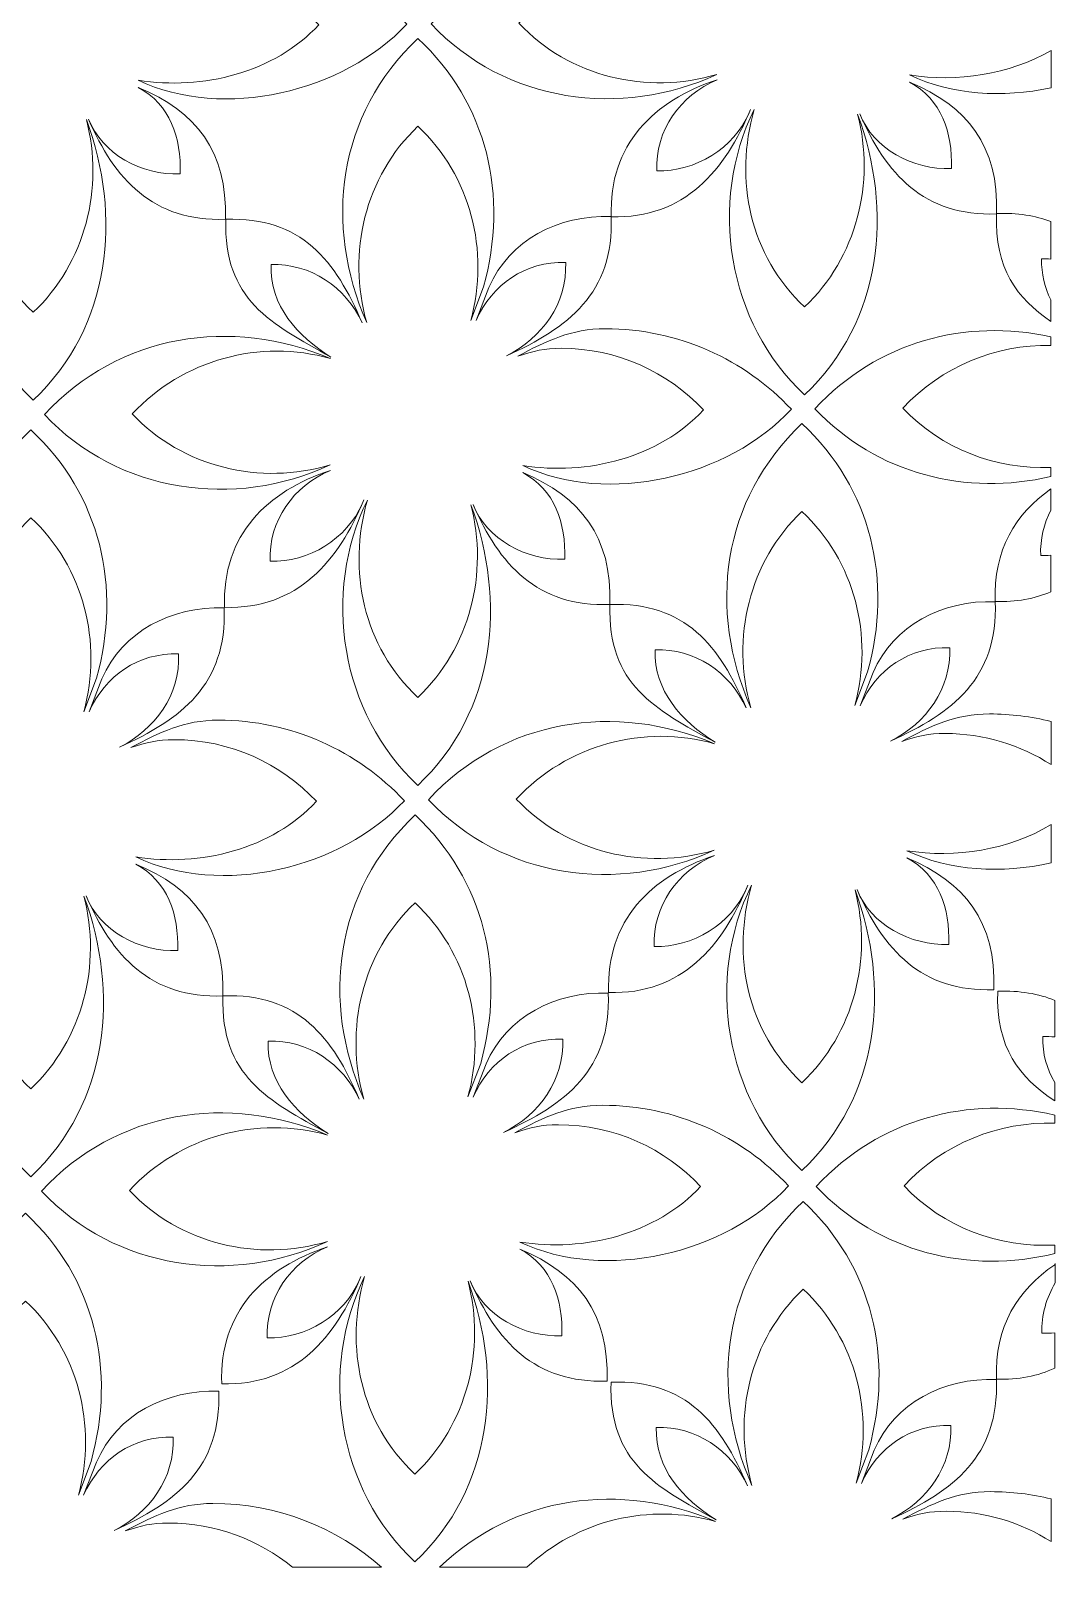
# Model space of a CAD drawing. Header units: centimetres. Extents: x -48 to 48, y -64 to 64.
# Drawn here: x 24.9 to 48.22, y -63.99 to -29.02 of the extents above; entities that cross this region are included whole.
import ezdxf

# ---------------------------------------------------------------- set-up
doc = ezdxf.new("R2010")
doc.units = ezdxf.units.CM
doc.header["$MEASUREMENT"] = 0
doc.layers.add('layer 1', color=7, linetype='Continuous')

msp = doc.modelspace()

# ---------------------------------------------------------------- linework, layer by layer
at = {"layer": 'layer 1', "color": 177, "lineweight": 9}
for points, knots in [([(40.51497, -30.01072), (38.34123, -31.01756), (35.69742, -30.65853), (34.01033, -28.86179), (34.01033, -28.86179), (35.71972, -27.01953), (38.26676, -26.63112), (40.52001, -27.58805), (40.52001, -27.58805), (38.92057, -27.13448), (37.15764, -27.61141), (36.01033, -28.8479), (36.01033, -28.8479), (37.15239, -30.06419), (38.92113, -30.4857), (40.51497, -30.01072)], [0, 0, 0, 0, 0.2, 0.2, 0.2, 0.2, 0.4, 0.4, 0.4, 0.4, 0.6, 0.6, 0.6, 0.6, 1, 1, 1, 1]), ([(27.23094, -27.65633), (27.8895, -27.30619), (28.44897, -27.03054), (29.225, -27.03054), (29.225, -27.03054), (30.89379, -27.03054), (32.39858, -27.73559), (33.45854, -28.86444), (33.45854, -28.86444), (32.02098, -30.41373), (29.28269, -31.06468), (27.34449, -30.14329), (27.34449, -30.14329), (28.80889, -30.37794), (30.44686, -29.96864), (31.45854, -28.87833), (31.45854, -28.87833), (30.64798, -28.01508), (29.49726, -27.47593), (28.22113, -27.47593), (28.22113, -27.47593), (27.82726, -27.47593), (27.59986, -27.53518), (27.23094, -27.65633)], [0, 0, 0, 0, 0.14285714, 0.14285714, 0.14285714, 0.14285714, 0.28571429, 0.28571429, 0.28571429, 0.28571429, 0.42857143, 0.42857143, 0.42857143, 0.42857143, 0.57142857, 0.57142857, 0.57142857, 0.57142857, 0.71428571, 0.71428571, 0.71428571, 0.71428571, 1, 1, 1, 1]), ([(34.9145, -35.60869), (35.34104, -34.02469), (34.91709, -32.32063), (33.71001, -31.19214), (33.71001, -31.19214), (32.50176, -32.33522), (32.09254, -34.07371), (32.54499, -35.65985), (32.54499, -35.65985), (31.56415, -33.43052), (31.87233, -30.93094), (33.71027, -29.19214), (33.71027, -29.19214), (35.29663, -30.67521), (35.77967, -32.7726), (35.20342, -34.84491), (35.20342, -34.84491), (35.20342, -34.84491), (34.9145, -35.60869), (34.9145, -35.60869)], [0, 0, 0, 0, 0.16666667, 0.16666667, 0.16666667, 0.16666667, 0.33333333, 0.33333333, 0.33333333, 0.33333333, 0.5, 0.5, 0.5, 0.5, 0.66666667, 0.66666667, 0.66666667, 0.66666667, 1, 1, 1, 1]), ([(48.11858, -29.46465), (48.11858, -29.46465), (48.11858, -30.31451), (48.11858, -30.31451), (48.11858, -30.31451), (47.01869, -30.54994), (45.85882, -30.48017), (44.89628, -30.0226), (44.89628, -30.0226), (45.98385, -30.19686), (47.16717, -30.01594), (48.11858, -29.46465)], [0, 0, 0, 0, 0.25, 0.25, 0.25, 0.25, 0.5, 0.5, 0.5, 0.5, 1, 1, 1, 1]), ([(27.34578, -30.30554), (28.66449, -30.85213), (29.37736, -31.76322), (29.32898, -33.30677), (29.32898, -33.30677), (27.6749, -33.36953), (26.80593, -32.39015), (26.21379, -31.02968), (26.21379, -31.02968), (26.52326, -31.82254), (27.41966, -32.30884), (28.30065, -32.2754), (28.30065, -32.2754), (28.32647, -31.45155), (28.07277, -30.69451), (27.34578, -30.30554)], [0, 0, 0, 0, 0.2, 0.2, 0.2, 0.2, 0.4, 0.4, 0.4, 0.4, 0.6, 0.6, 0.6, 0.6, 1, 1, 1, 1]), ([(41.28014, -30.8074), (40.70345, -32.18694), (39.78386, -33.30259), (38.11157, -33.24979), (38.11157, -33.24979), (38.04945, -31.60154), (39.08597, -30.60573), (40.52011, -30.13282), (40.52011, -30.13282), (39.67789, -30.48382), (39.1119, -31.28337), (39.14657, -32.20343), (39.14657, -32.20343), (40.02159, -32.23105), (40.90262, -31.69281), (41.24901, -30.88175), (41.24901, -30.88175), (41.26038, -30.85515), (41.26995, -30.83458), (41.28014, -30.8074)], [0, 0, 0, 0, 0.16666667, 0.16666667, 0.16666667, 0.16666667, 0.33333333, 0.33333333, 0.33333333, 0.33333333, 0.5, 0.5, 0.5, 0.5, 0.66666667, 0.66666667, 0.66666667, 0.66666667, 1, 1, 1, 1]), ([(44.89757, -30.18485), (46.21628, -30.73144), (46.92915, -31.64253), (46.88077, -33.18608), (46.88077, -33.18608), (45.22669, -33.24884), (44.35772, -32.26946), (43.76558, -30.90899), (43.76558, -30.90899), (44.07505, -31.70185), (44.97145, -32.18815), (45.85244, -32.15471), (45.85244, -32.15471), (45.87826, -31.33086), (45.62456, -30.57382), (44.89757, -30.18485)], [0, 0, 0, 0, 0.2, 0.2, 0.2, 0.2, 0.4, 0.4, 0.4, 0.4, 0.6, 0.6, 0.6, 0.6, 1, 1, 1, 1]), ([(26.16611, -31.03541), (26.97301, -33.22961), (26.74411, -35.73315), (24.95745, -37.42346), (24.95745, -37.42346), (23.1953, -35.77603), (22.76413, -33.05426), (23.8112, -30.92865), (23.8112, -30.92865), (23.35249, -32.53162), (23.71132, -34.25823), (24.95771, -35.42346), (24.95771, -35.42346), (26.14418, -34.30098), (26.57077, -32.5932), (26.16611, -31.03541)], [0, 0, 0, 0, 0.2, 0.2, 0.2, 0.2, 0.4, 0.4, 0.4, 0.4, 0.6, 0.6, 0.6, 0.6, 1, 1, 1, 1]), ([(43.7179, -30.91472), (44.5248, -33.10892), (44.2959, -35.61246), (42.50924, -37.30277), (42.50924, -37.30277), (40.74709, -35.65534), (40.31592, -32.93357), (41.36299, -30.80796), (41.36299, -30.80796), (40.90428, -32.41093), (41.26311, -34.13754), (42.5095, -35.30277), (42.5095, -35.30277), (43.69597, -34.18029), (44.12256, -32.47251), (43.7179, -30.91472)], [0, 0, 0, 0, 0.2, 0.2, 0.2, 0.2, 0.4, 0.4, 0.4, 0.4, 0.6, 0.6, 0.6, 0.6, 1, 1, 1, 1]), ([(35.03442, -35.61264), (35.03442, -35.61264), (35.32696, -34.85774), (35.32696, -34.85774), (35.32696, -34.85774), (35.79559, -33.77552), (36.90201, -33.20703), (38.10794, -33.24512), (38.10794, -33.24512), (38.17394, -34.99717), (37.12674, -35.78318), (35.72572, -36.41567), (35.72572, -36.41567), (36.53703, -36.01277), (37.10809, -35.22463), (37.07294, -34.29148), (37.07294, -34.29148), (36.15927, -34.26262), (35.39299, -34.78802), (35.03442, -35.61264)], [0, 0, 0, 0, 0.16666667, 0.16666667, 0.16666667, 0.16666667, 0.33333333, 0.33333333, 0.33333333, 0.33333333, 0.5, 0.5, 0.5, 0.5, 0.66666667, 0.66666667, 0.66666667, 0.66666667, 1, 1, 1, 1]), ([(48.11437, -33.36088), (48.11437, -33.36088), (48.11437, -34.21186), (48.11437, -34.21186), (48.11437, -34.21186), (48.04516, -34.20753), (47.97526, -34.20663), (47.90489, -34.20929), (47.90489, -34.20929), (47.89414, -34.55267), (47.97272, -34.86351), (48.11436, -35.14308), (48.11436, -35.14308), (48.11436, -35.14308), (48.11436, -35.63225), (48.11436, -35.63225), (48.11436, -35.63225), (47.34525, -35.09934), (46.83687, -34.44482), (46.87656, -33.17792), (46.87656, -33.17792), (47.35677, -33.15971), (47.76392, -33.2257), (48.11437, -33.36088)], [0, 0, 0, 0, 0.14285714, 0.14285714, 0.14285714, 0.14285714, 0.28571429, 0.28571429, 0.28571429, 0.28571429, 0.42857143, 0.42857143, 0.42857143, 0.42857143, 0.57142857, 0.57142857, 0.57142857, 0.57142857, 0.71428571, 0.71428571, 0.71428571, 0.71428571, 1, 1, 1, 1]), ([(31.73076, -36.44444), (30.9682, -35.96582), (30.33784, -35.27318), (30.36707, -34.3402), (30.36707, -34.3402), (31.26136, -34.30627), (32.07709, -34.85021), (32.43999, -35.66346), (32.43999, -35.66346), (31.84139, -34.25893), (31.05887, -33.24356), (29.33874, -33.30883), (29.33874, -33.30883), (29.2814, -35.13856), (30.3673, -35.69093), (31.73076, -36.44444)], [0, 0, 0, 0, 0.2, 0.2, 0.2, 0.2, 0.4, 0.4, 0.4, 0.4, 0.6, 0.6, 0.6, 0.6, 1, 1, 1, 1]), ([(31.71382, -38.90009), (29.54008, -39.90693), (26.89627, -39.5479), (25.20918, -37.75116), (25.20918, -37.75116), (26.91857, -35.9089), (29.46561, -35.52049), (31.71886, -36.47742), (31.71886, -36.47742), (30.11942, -36.02385), (28.35649, -36.50078), (27.20918, -37.73727), (27.20918, -37.73727), (28.35124, -38.95356), (30.11998, -39.37507), (31.71382, -38.90009)], [0, 0, 0, 0, 0.2, 0.2, 0.2, 0.2, 0.4, 0.4, 0.4, 0.4, 0.6, 0.6, 0.6, 0.6, 1, 1, 1, 1]), ([(48.11115, -36.17866), (48.11115, -36.17866), (48.11438, -35.98143), (48.11438, -35.98143), (48.11438, -35.98143), (46.18016, -35.55879), (44.17236, -36.0841), (42.747, -37.62025), (42.747, -37.62025), (44.14852, -39.11286), (46.21032, -39.61327), (48.11437, -39.16268), (48.11437, -39.16268), (48.11437, -39.16268), (48.11436, -38.95665), (48.11436, -38.95665), (48.11436, -38.95665), (46.86439, -39.00338), (45.62182, -38.53805), (44.747, -37.60636), (44.747, -37.60636), (45.62522, -36.65988), (46.86096, -36.15839), (48.11115, -36.17866)], [0, 0, 0, 0, 0.14285714, 0.14285714, 0.14285714, 0.14285714, 0.28571429, 0.28571429, 0.28571429, 0.28571429, 0.42857143, 0.42857143, 0.42857143, 0.42857143, 0.57142857, 0.57142857, 0.57142857, 0.57142857, 0.71428571, 0.71428571, 0.71428571, 0.71428571, 1, 1, 1, 1]), ([(35.98158, -36.42501), (36.64014, -36.07487), (37.19961, -35.79922), (37.97564, -35.79922), (37.97564, -35.79922), (39.64443, -35.79922), (41.14922, -36.50427), (42.20918, -37.63312), (42.20918, -37.63312), (40.77162, -39.18241), (38.03333, -39.83336), (36.09513, -38.91197), (36.09513, -38.91197), (37.55953, -39.14662), (39.1975, -38.73732), (40.20918, -37.64701), (40.20918, -37.64701), (39.39862, -36.78376), (38.2479, -36.24461), (36.97177, -36.24461), (36.97177, -36.24461), (36.5779, -36.24461), (36.3505, -36.30386), (35.98158, -36.42501)], [0, 0, 0, 0, 0.14285714, 0.14285714, 0.14285714, 0.14285714, 0.28571429, 0.28571429, 0.28571429, 0.28571429, 0.42857143, 0.42857143, 0.42857143, 0.42857143, 0.57142857, 0.57142857, 0.57142857, 0.57142857, 0.71428571, 0.71428571, 0.71428571, 0.71428571, 1, 1, 1, 1]), ([(26.107, -44.5167), (26.53354, -42.9327), (26.10959, -41.22864), (24.90251, -40.10015), (24.90251, -40.10015), (23.69426, -41.24323), (23.28504, -42.98172), (23.73749, -44.56786), (23.73749, -44.56786), (22.75665, -42.33853), (23.06483, -39.83895), (24.90277, -38.10015), (24.90277, -38.10015), (26.48913, -39.58322), (26.97217, -41.68061), (26.39592, -43.75292), (26.39592, -43.75292), (26.39592, -43.75292), (26.107, -44.5167), (26.107, -44.5167)], [0, 0, 0, 0, 0.16666667, 0.16666667, 0.16666667, 0.16666667, 0.33333333, 0.33333333, 0.33333333, 0.33333333, 0.5, 0.5, 0.5, 0.5, 0.66666667, 0.66666667, 0.66666667, 0.66666667, 1, 1, 1, 1]), ([(43.65538, -44.37531), (44.08192, -42.79131), (43.65797, -41.08725), (42.45089, -39.95876), (42.45089, -39.95876), (41.24264, -41.10184), (40.83342, -42.84033), (41.28587, -44.42647), (41.28587, -44.42647), (40.30503, -42.19714), (40.61321, -39.69756), (42.45115, -37.95876), (42.45115, -37.95876), (44.03751, -39.44183), (44.52055, -41.53922), (43.9443, -43.61153), (43.9443, -43.61153), (43.9443, -43.61153), (43.65538, -44.37531), (43.65538, -44.37531)], [0, 0, 0, 0, 0.16666667, 0.16666667, 0.16666667, 0.16666667, 0.33333333, 0.33333333, 0.33333333, 0.33333333, 0.5, 0.5, 0.5, 0.5, 0.66666667, 0.66666667, 0.66666667, 0.66666667, 1, 1, 1, 1]), ([(32.47899, -39.69677), (31.9023, -41.07631), (30.98271, -42.19196), (29.31042, -42.13916), (29.31042, -42.13916), (29.2483, -40.49091), (30.28482, -39.4951), (31.71896, -39.02219), (31.71896, -39.02219), (30.87674, -39.37319), (30.31075, -40.17274), (30.34542, -41.0928), (30.34542, -41.0928), (31.22044, -41.12042), (32.10147, -40.58218), (32.44786, -39.77112), (32.44786, -39.77112), (32.45923, -39.74452), (32.4688, -39.72395), (32.47899, -39.69677)], [0, 0, 0, 0, 0.16666667, 0.16666667, 0.16666667, 0.16666667, 0.33333333, 0.33333333, 0.33333333, 0.33333333, 0.5, 0.5, 0.5, 0.5, 0.66666667, 0.66666667, 0.66666667, 0.66666667, 1, 1, 1, 1]), ([(36.09642, -39.07422), (37.41513, -39.62081), (38.128, -40.5319), (38.07962, -42.07545), (38.07962, -42.07545), (36.42554, -42.13821), (35.55657, -41.15883), (34.96443, -39.79836), (34.96443, -39.79836), (35.2739, -40.59122), (36.1703, -41.07752), (37.05129, -41.04408), (37.05129, -41.04408), (37.07711, -40.22023), (36.82341, -39.46319), (36.09642, -39.07422)], [0, 0, 0, 0, 0.2, 0.2, 0.2, 0.2, 0.4, 0.4, 0.4, 0.4, 0.6, 0.6, 0.6, 0.6, 1, 1, 1, 1]), ([(48.11436, -39.44617), (48.11436, -39.44617), (48.11436, -39.92658), (48.11436, -39.92658), (48.11436, -39.92658), (47.95341, -40.23752), (47.86923, -40.58986), (47.88324, -40.96189), (47.88324, -40.96189), (47.96035, -40.96432), (48.03752, -40.96235), (48.11437, -40.9562), (48.11437, -40.9562), (48.11437, -40.9562), (48.11437, -41.78524), (48.11437, -41.78524), (48.11437, -41.78524), (47.74812, -41.94192), (47.32932, -42.02343), (46.84824, -42.00825), (46.84824, -42.00825), (46.80437, -40.84383), (47.30879, -40.00502), (48.11436, -39.44617)], [0, 0, 0, 0, 0.14285714, 0.14285714, 0.14285714, 0.14285714, 0.28571429, 0.28571429, 0.28571429, 0.28571429, 0.42857143, 0.42857143, 0.42857143, 0.42857143, 0.57142857, 0.57142857, 0.57142857, 0.57142857, 0.71428571, 0.71428571, 0.71428571, 0.71428571, 1, 1, 1, 1]), ([(34.91675, -39.80409), (35.72365, -41.99829), (35.49475, -44.50183), (33.70809, -46.19214), (33.70809, -46.19214), (31.94594, -44.54471), (31.51477, -41.82294), (32.56184, -39.69733), (32.56184, -39.69733), (32.10313, -41.3003), (32.46196, -43.02691), (33.70835, -44.19214), (33.70835, -44.19214), (34.89482, -43.06966), (35.32141, -41.36188), (34.91675, -39.80409)], [0, 0, 0, 0, 0.2, 0.2, 0.2, 0.2, 0.4, 0.4, 0.4, 0.4, 0.6, 0.6, 0.6, 0.6, 1, 1, 1, 1]), ([(26.22692, -44.52065), (26.22692, -44.52065), (26.51946, -43.76575), (26.51946, -43.76575), (26.51946, -43.76575), (26.98809, -42.68353), (28.09451, -42.11504), (29.30044, -42.15313), (29.30044, -42.15313), (29.36644, -43.90518), (28.31924, -44.69119), (26.91822, -45.32368), (26.91822, -45.32368), (27.72953, -44.92078), (28.30059, -44.13264), (28.26544, -43.19949), (28.26544, -43.19949), (27.35177, -43.17063), (26.58549, -43.69603), (26.22692, -44.52065)], [0, 0, 0, 0, 0.16666667, 0.16666667, 0.16666667, 0.16666667, 0.33333333, 0.33333333, 0.33333333, 0.33333333, 0.5, 0.5, 0.5, 0.5, 0.66666667, 0.66666667, 0.66666667, 0.66666667, 1, 1, 1, 1]), ([(40.47164, -45.21106), (39.70908, -44.73244), (39.07872, -44.0398), (39.10795, -43.10682), (39.10795, -43.10682), (40.00224, -43.07289), (40.81797, -43.61683), (41.18087, -44.43008), (41.18087, -44.43008), (40.58227, -43.02555), (39.79975, -42.01018), (38.07962, -42.07545), (38.07962, -42.07545), (38.02228, -43.90518), (39.10818, -44.45755), (40.47164, -45.21106), (40.47164, -45.21106), (40.47169, -45.21108), (40.47174, -45.21112), (40.47179, -45.21114)], [0, 0, 0, 0, 0.16666667, 0.16666667, 0.16666667, 0.16666667, 0.33333333, 0.33333333, 0.33333333, 0.33333333, 0.5, 0.5, 0.5, 0.5, 0.66666667, 0.66666667, 0.66666667, 0.66666667, 1, 1, 1, 1]), ([(43.7753, -44.37926), (43.7753, -44.37926), (44.06784, -43.62436), (44.06784, -43.62436), (44.06784, -43.62436), (44.53647, -42.54214), (45.64289, -41.97365), (46.84882, -42.01174), (46.84882, -42.01174), (46.91482, -43.76379), (45.86762, -44.5498), (44.4666, -45.18229), (44.4666, -45.18229), (45.27791, -44.77939), (45.84897, -43.99125), (45.81382, -43.0581), (45.81382, -43.0581), (44.90015, -43.02924), (44.13387, -43.55464), (43.7753, -44.37926)], [0, 0, 0, 0, 0.16666667, 0.16666667, 0.16666667, 0.16666667, 0.33333333, 0.33333333, 0.33333333, 0.33333333, 0.5, 0.5, 0.5, 0.5, 0.66666667, 0.66666667, 0.66666667, 0.66666667, 1, 1, 1, 1]), ([(40.4547, -47.66671), (38.28096, -48.67355), (35.63715, -48.31452), (33.95006, -46.51778), (33.95006, -46.51778), (35.65945, -44.67552), (38.20649, -44.28711), (40.45974, -45.24404), (40.45974, -45.24404), (38.8603, -44.79047), (37.09737, -45.2674), (35.95006, -46.50389), (35.95006, -46.50389), (37.09212, -47.72018), (38.86086, -48.14169), (40.4547, -47.66671)], [0, 0, 0, 0, 0.2, 0.2, 0.2, 0.2, 0.4, 0.4, 0.4, 0.4, 0.6, 0.6, 0.6, 0.6, 1, 1, 1, 1]), ([(27.17408, -45.33302), (27.83264, -44.98288), (28.39211, -44.70723), (29.16814, -44.70723), (29.16814, -44.70723), (30.83693, -44.70723), (32.34172, -45.41228), (33.40168, -46.54113), (33.40168, -46.54113), (31.96412, -48.09042), (29.22583, -48.74137), (27.28763, -47.81998), (27.28763, -47.81998), (28.75203, -48.05463), (30.39, -47.64533), (31.40168, -46.55502), (31.40168, -46.55502), (30.59112, -45.69177), (29.4404, -45.15262), (28.16427, -45.15262), (28.16427, -45.15262), (27.7704, -45.15262), (27.543, -45.21187), (27.17408, -45.33302)], [0, 0, 0, 0, 0.14285714, 0.14285714, 0.14285714, 0.14285714, 0.28571429, 0.28571429, 0.28571429, 0.28571429, 0.42857143, 0.42857143, 0.42857143, 0.42857143, 0.57142857, 0.57142857, 0.57142857, 0.57142857, 0.71428571, 0.71428571, 0.71428571, 0.71428571, 1, 1, 1, 1]), ([(48.11858, -45.71968), (47.42511, -45.27142), (46.59914, -45.01123), (45.71265, -45.01123), (45.71265, -45.01123), (45.31878, -45.01123), (45.09138, -45.07048), (44.72246, -45.19163), (44.72246, -45.19163), (45.38102, -44.84149), (45.94049, -44.56584), (46.71652, -44.56584), (46.71652, -44.56584), (47.1999, -44.56584), (47.66954, -44.62499), (48.11858, -44.73647), (48.11858, -44.73647), (48.11858, -44.73647), (48.11858, -45.71968), (48.11858, -45.71968)], [0, 0, 0, 0, 0.16666667, 0.16666667, 0.16666667, 0.16666667, 0.33333333, 0.33333333, 0.33333333, 0.33333333, 0.5, 0.5, 0.5, 0.5, 0.66666667, 0.66666667, 0.66666667, 0.66666667, 1, 1, 1, 1]), ([(34.84984, -53.28242), (35.27638, -51.69842), (34.85243, -49.99436), (33.64535, -48.86587), (33.64535, -48.86587), (32.4371, -50.00895), (32.02788, -51.74744), (32.48033, -53.33358), (32.48033, -53.33358), (31.49949, -51.10425), (31.80767, -48.60467), (33.64561, -46.86587), (33.64561, -46.86587), (35.23197, -48.34894), (35.71501, -50.44633), (35.13876, -52.51864), (35.13876, -52.51864), (35.13876, -52.51864), (34.84984, -53.28242), (34.84984, -53.28242)], [0, 0, 0, 0, 0.16666667, 0.16666667, 0.16666667, 0.16666667, 0.33333333, 0.33333333, 0.33333333, 0.33333333, 0.5, 0.5, 0.5, 0.5, 0.66666667, 0.66666667, 0.66666667, 0.66666667, 1, 1, 1, 1]), ([(48.11858, -47.95729), (47.00091, -48.20836), (45.81615, -48.14453), (44.83601, -47.67859), (44.83601, -47.67859), (45.94667, -47.85655), (47.15719, -47.66409), (48.11858, -47.08504), (48.11858, -47.08504), (48.11858, -47.08504), (48.11858, -47.95729), (48.11858, -47.95729)], [0, 0, 0, 0, 0.25, 0.25, 0.25, 0.25, 0.5, 0.5, 0.5, 0.5, 1, 1, 1, 1]), ([(41.21987, -48.46339), (40.64318, -49.84293), (39.72359, -50.95858), (38.0513, -50.90578), (38.0513, -50.90578), (37.98918, -49.25753), (39.0257, -48.26172), (40.45984, -47.78881), (40.45984, -47.78881), (39.61762, -48.13981), (39.05163, -48.93936), (39.0863, -49.85942), (39.0863, -49.85942), (39.96132, -49.88704), (40.84235, -49.3488), (41.18874, -48.53774), (41.18874, -48.53774), (41.20011, -48.51114), (41.20968, -48.49057), (41.21987, -48.46339)], [0, 0, 0, 0, 0.16666667, 0.16666667, 0.16666667, 0.16666667, 0.33333333, 0.33333333, 0.33333333, 0.33333333, 0.5, 0.5, 0.5, 0.5, 0.66666667, 0.66666667, 0.66666667, 0.66666667, 1, 1, 1, 1]), ([(44.8373, -47.84084), (46.15601, -48.38743), (46.86888, -49.29852), (46.8205, -50.84207), (46.8205, -50.84207), (45.16642, -50.90483), (44.29745, -49.92545), (43.70531, -48.56498), (43.70531, -48.56498), (44.01478, -49.35784), (44.91118, -49.84414), (45.79217, -49.8107), (45.79217, -49.8107), (45.81799, -48.98685), (45.56429, -48.22981), (44.8373, -47.84084)], [0, 0, 0, 0, 0.2, 0.2, 0.2, 0.2, 0.4, 0.4, 0.4, 0.4, 0.6, 0.6, 0.6, 0.6, 1, 1, 1, 1]), ([(27.28892, -47.98223), (28.60763, -48.52882), (29.3205, -49.43991), (29.27212, -50.98346), (29.27212, -50.98346), (27.61804, -51.04622), (26.74907, -50.06684), (26.15693, -48.70637), (26.15693, -48.70637), (26.4664, -49.49923), (27.3628, -49.98553), (28.24379, -49.95209), (28.24379, -49.95209), (28.26961, -49.12824), (28.01591, -48.3712), (27.28892, -47.98223)], [0, 0, 0, 0, 0.2, 0.2, 0.2, 0.2, 0.4, 0.4, 0.4, 0.4, 0.6, 0.6, 0.6, 0.6, 1, 1, 1, 1]), ([(26.10925, -48.7121), (26.91615, -50.9063), (26.68725, -53.40984), (24.90059, -55.10015), (24.90059, -55.10015), (23.13844, -53.45272), (22.70727, -50.73095), (23.75434, -48.60534), (23.75434, -48.60534), (23.29563, -50.20831), (23.65446, -51.93492), (24.90085, -53.10015), (24.90085, -53.10015), (26.08732, -51.97767), (26.51391, -50.26989), (26.10925, -48.7121)], [0, 0, 0, 0, 0.2, 0.2, 0.2, 0.2, 0.4, 0.4, 0.4, 0.4, 0.6, 0.6, 0.6, 0.6, 1, 1, 1, 1]), ([(43.65763, -48.57071), (44.46453, -50.76491), (44.23563, -53.26845), (42.44897, -54.95876), (42.44897, -54.95876), (40.68682, -53.31133), (40.25565, -50.58956), (41.30272, -48.46395), (41.30272, -48.46395), (40.84401, -50.06692), (41.20284, -51.79353), (42.44923, -52.95876), (42.44923, -52.95876), (43.6357, -51.83628), (44.06229, -50.1285), (43.65763, -48.57071)], [0, 0, 0, 0, 0.2, 0.2, 0.2, 0.2, 0.4, 0.4, 0.4, 0.4, 0.6, 0.6, 0.6, 0.6, 1, 1, 1, 1]), ([(31.6661, -54.11817), (30.90354, -53.63955), (30.27318, -52.94691), (30.30241, -52.01393), (30.30241, -52.01393), (31.1967, -51.98), (32.01243, -52.52394), (32.37533, -53.33719), (32.37533, -53.33719), (31.77673, -51.93266), (30.99421, -50.91729), (29.27408, -50.98256), (29.27408, -50.98256), (29.21674, -52.81229), (30.30264, -53.36466), (31.6661, -54.11817)], [0, 0, 0, 0, 0.2, 0.2, 0.2, 0.2, 0.4, 0.4, 0.4, 0.4, 0.6, 0.6, 0.6, 0.6, 1, 1, 1, 1]), ([(34.96976, -53.28637), (34.96976, -53.28637), (35.2623, -52.53147), (35.2623, -52.53147), (35.2623, -52.53147), (35.73093, -51.44925), (36.83735, -50.88076), (38.04328, -50.91885), (38.04328, -50.91885), (38.10928, -52.6709), (37.06208, -53.45691), (35.66106, -54.0894), (35.66106, -54.0894), (36.47237, -53.6865), (37.04343, -52.89836), (37.00828, -51.96521), (37.00828, -51.96521), (36.09461, -51.93635), (35.32833, -52.46175), (34.96976, -53.28637)], [0, 0, 0, 0, 0.16666667, 0.16666667, 0.16666667, 0.16666667, 0.33333333, 0.33333333, 0.33333333, 0.33333333, 0.5, 0.5, 0.5, 0.5, 0.66666667, 0.66666667, 0.66666667, 0.66666667, 1, 1, 1, 1]), ([(48.20232, -51.91683), (48.20232, -51.91683), (48.20232, -51.08533), (48.20232, -51.08533), (48.20232, -51.08533), (47.83847, -50.93392), (47.41223, -50.85896), (46.90424, -50.87823), (46.90424, -50.87823), (46.86352, -52.17794), (47.39963, -52.83314), (48.20232, -53.37373), (48.20232, -53.37373), (48.20232, -53.37373), (48.20231, -52.95408), (48.20231, -52.95408), (48.20231, -52.95408), (48.02307, -52.64652), (47.92038, -52.29898), (47.93257, -51.9096), (47.93257, -51.9096), (48.02342, -51.90616), (48.11348, -51.90868), (48.20232, -51.91683)], [0, 0, 0, 0, 0.14285714, 0.14285714, 0.14285714, 0.14285714, 0.28571429, 0.28571429, 0.28571429, 0.28571429, 0.42857143, 0.42857143, 0.42857143, 0.42857143, 0.57142857, 0.57142857, 0.57142857, 0.57142857, 0.71428571, 0.71428571, 0.71428571, 0.71428571, 1, 1, 1, 1]), ([(31.64916, -56.57382), (29.47542, -57.58066), (26.83161, -57.22163), (25.14452, -55.42489), (25.14452, -55.42489), (26.85391, -53.58263), (29.40095, -53.19422), (31.6542, -54.15115), (31.6542, -54.15115), (30.05476, -53.69758), (28.29183, -54.17451), (27.14452, -55.411), (27.14452, -55.411), (28.28658, -56.62729), (30.05532, -57.0488), (31.64916, -56.57382)], [0, 0, 0, 0, 0.2, 0.2, 0.2, 0.2, 0.4, 0.4, 0.4, 0.4, 0.6, 0.6, 0.6, 0.6, 1, 1, 1, 1]), ([(35.91692, -54.09874), (36.57548, -53.7486), (37.13495, -53.47295), (37.91098, -53.47295), (37.91098, -53.47295), (39.57977, -53.47295), (41.08456, -54.178), (42.14452, -55.30685), (42.14452, -55.30685), (40.70696, -56.85614), (37.96867, -57.50709), (36.03047, -56.5857), (36.03047, -56.5857), (37.49487, -56.82035), (39.13284, -56.41105), (40.14452, -55.32074), (40.14452, -55.32074), (39.33396, -54.45749), (38.18324, -53.91834), (36.90711, -53.91834), (36.90711, -53.91834), (36.51324, -53.91834), (36.28584, -53.97759), (35.91692, -54.09874)], [0, 0, 0, 0, 0.14285714, 0.14285714, 0.14285714, 0.14285714, 0.28571429, 0.28571429, 0.28571429, 0.28571429, 0.42857143, 0.42857143, 0.42857143, 0.42857143, 0.57142857, 0.57142857, 0.57142857, 0.57142857, 0.71428571, 0.71428571, 0.71428571, 0.71428571, 1, 1, 1, 1]), ([(48.20231, -53.88041), (48.20231, -53.88041), (48.20232, -53.69522), (48.20232, -53.69522), (48.20232, -53.69522), (46.24963, -53.2483), (44.21485, -53.76845), (42.77468, -55.32056), (42.77468, -55.32056), (44.19101, -56.82894), (46.28163, -57.32403), (48.20232, -56.84839), (48.20232, -56.84839), (48.20232, -56.84839), (48.2023, -56.6543), (48.2023, -56.6543), (48.2023, -56.6543), (46.9321, -56.71852), (45.66357, -56.25332), (44.77468, -55.30667), (44.77468, -55.30667), (45.667, -54.34499), (46.93175, -53.84276), (48.20231, -53.88041)], [0, 0, 0, 0, 0.14285714, 0.14285714, 0.14285714, 0.14285714, 0.28571429, 0.28571429, 0.28571429, 0.28571429, 0.42857143, 0.42857143, 0.42857143, 0.42857143, 0.57142857, 0.57142857, 0.57142857, 0.57142857, 0.71428571, 0.71428571, 0.71428571, 0.71428571, 1, 1, 1, 1]), ([(25.98357, -62.34537), (26.41011, -60.76137), (25.98616, -59.05731), (24.77908, -57.92882), (24.77908, -57.92882), (23.57083, -59.0719), (23.16161, -60.81039), (23.61406, -62.39653), (23.61406, -62.39653), (22.63322, -60.1672), (22.9414, -57.66762), (24.77934, -55.92882), (24.77934, -55.92882), (26.3657, -57.41189), (26.84874, -59.50928), (26.27249, -61.58159), (26.27249, -61.58159), (26.27249, -61.58159), (25.98357, -62.34537), (25.98357, -62.34537)], [0, 0, 0, 0, 0.16666667, 0.16666667, 0.16666667, 0.16666667, 0.33333333, 0.33333333, 0.33333333, 0.33333333, 0.5, 0.5, 0.5, 0.5, 0.66666667, 0.66666667, 0.66666667, 0.66666667, 1, 1, 1, 1]), ([(43.68176, -62.07641), (44.1083, -60.49241), (43.68435, -58.78835), (42.47727, -57.65986), (42.47727, -57.65986), (41.26902, -58.80294), (40.8598, -60.54143), (41.31225, -62.12757), (41.31225, -62.12757), (40.33141, -59.89824), (40.63959, -57.39866), (42.47753, -55.65986), (42.47753, -55.65986), (44.06389, -57.14293), (44.54693, -59.24032), (43.97068, -61.31263), (43.97068, -61.31263), (43.97068, -61.31263), (43.68176, -62.07641), (43.68176, -62.07641)], [0, 0, 0, 0, 0.16666667, 0.16666667, 0.16666667, 0.16666667, 0.33333333, 0.33333333, 0.33333333, 0.33333333, 0.5, 0.5, 0.5, 0.5, 0.66666667, 0.66666667, 0.66666667, 0.66666667, 1, 1, 1, 1]), ([(32.41433, -57.3705), (31.83764, -58.75004), (30.91805, -59.86569), (29.24576, -59.81289), (29.24576, -59.81289), (29.18364, -58.16464), (30.22016, -57.16883), (31.6543, -56.69592), (31.6543, -56.69592), (30.81208, -57.04692), (30.24609, -57.84647), (30.28076, -58.76653), (30.28076, -58.76653), (31.15578, -58.79415), (32.03681, -58.25591), (32.3832, -57.44485), (32.3832, -57.44485), (32.39457, -57.41825), (32.40414, -57.39768), (32.41433, -57.3705)], [0, 0, 0, 0, 0.16666667, 0.16666667, 0.16666667, 0.16666667, 0.33333333, 0.33333333, 0.33333333, 0.33333333, 0.5, 0.5, 0.5, 0.5, 0.66666667, 0.66666667, 0.66666667, 0.66666667, 1, 1, 1, 1]), ([(36.03176, -56.74795), (37.35047, -57.29454), (38.06334, -58.20563), (38.01496, -59.74918), (38.01496, -59.74918), (36.36088, -59.81194), (35.49191, -58.83256), (34.89977, -57.47209), (34.89977, -57.47209), (35.20924, -58.26495), (36.10564, -58.75125), (36.98663, -58.71781), (36.98663, -58.71781), (37.01245, -57.89396), (36.75875, -57.13692), (36.03176, -56.74795)], [0, 0, 0, 0, 0.2, 0.2, 0.2, 0.2, 0.4, 0.4, 0.4, 0.4, 0.6, 0.6, 0.6, 0.6, 1, 1, 1, 1]), ([(48.21409, -57.51622), (48.21409, -57.51622), (48.21502, -57.07229), (48.21502, -57.07229), (48.21502, -57.07229), (48.20386, -57.07961), (48.21388, -57.09787), (48.20231, -57.10556), (48.20231, -57.10556), (47.36173, -57.66406), (46.83096, -58.51537), (46.87592, -59.70856), (46.87592, -59.70856), (47.3836, -59.72458), (47.82191, -59.63292), (48.20232, -59.45888), (48.20232, -59.45888), (48.20232, -59.45888), (48.20232, -58.65082), (48.20232, -58.65082), (48.20232, -58.65082), (48.1056, -58.66134), (48.00822, -58.66526), (47.91092, -58.6622), (47.91092, -58.6622), (47.89525, -58.24619), (48.01415, -57.85264), (48.21409, -57.51622)], [0, 0, 0, 0, 0.125, 0.125, 0.125, 0.125, 0.25, 0.25, 0.25, 0.25, 0.375, 0.375, 0.375, 0.375, 0.5, 0.5, 0.5, 0.5, 0.625, 0.625, 0.625, 0.625, 0.75, 0.75, 0.75, 0.75, 1, 1, 1, 1]), ([(34.85209, -57.47782), (35.65899, -59.67202), (35.43009, -62.17556), (33.64343, -63.86587), (33.64343, -63.86587), (31.88128, -62.21844), (31.45011, -59.49667), (32.49718, -57.37106), (32.49718, -57.37106), (32.03847, -58.97403), (32.3973, -60.70064), (33.64369, -61.86587), (33.64369, -61.86587), (34.83016, -60.74339), (35.25675, -59.03561), (34.85209, -57.47782)], [0, 0, 0, 0, 0.2, 0.2, 0.2, 0.2, 0.4, 0.4, 0.4, 0.4, 0.6, 0.6, 0.6, 0.6, 1, 1, 1, 1]), ([(40.49802, -62.91216), (39.73546, -62.43354), (39.1051, -61.7409), (39.13433, -60.80792), (39.13433, -60.80792), (40.02862, -60.77399), (40.84435, -61.31793), (41.20725, -62.13118), (41.20725, -62.13118), (40.60865, -60.72665), (39.82613, -59.71128), (38.106, -59.77655), (38.106, -59.77655), (38.04866, -61.60628), (39.13456, -62.15865), (40.49802, -62.91216), (40.49802, -62.91216), (40.49807, -62.91218), (40.49812, -62.91222), (40.49817, -62.91224)], [0, 0, 0, 0, 0.16666667, 0.16666667, 0.16666667, 0.16666667, 0.33333333, 0.33333333, 0.33333333, 0.33333333, 0.5, 0.5, 0.5, 0.5, 0.66666667, 0.66666667, 0.66666667, 0.66666667, 1, 1, 1, 1]), ([(43.80168, -62.08036), (43.80168, -62.08036), (44.09422, -61.32546), (44.09422, -61.32546), (44.09422, -61.32546), (44.56285, -60.24324), (45.66927, -59.67475), (46.8752, -59.71284), (46.8752, -59.71284), (46.9412, -61.46489), (45.894, -62.2509), (44.49298, -62.88339), (44.49298, -62.88339), (45.30429, -62.48049), (45.87535, -61.69235), (45.8402, -60.7592), (45.8402, -60.7592), (44.92653, -60.73034), (44.16025, -61.25574), (43.80168, -62.08036)], [0, 0, 0, 0, 0.16666667, 0.16666667, 0.16666667, 0.16666667, 0.33333333, 0.33333333, 0.33333333, 0.33333333, 0.5, 0.5, 0.5, 0.5, 0.66666667, 0.66666667, 0.66666667, 0.66666667, 1, 1, 1, 1]), ([(26.10349, -62.34932), (26.10349, -62.34932), (26.39603, -61.59442), (26.39603, -61.59442), (26.39603, -61.59442), (26.86466, -60.5122), (27.97108, -59.94371), (29.17701, -59.9818), (29.17701, -59.9818), (29.24301, -61.73385), (28.19581, -62.51986), (26.79479, -63.15235), (26.79479, -63.15235), (27.6061, -62.74945), (28.17716, -61.96131), (28.14201, -61.02816), (28.14201, -61.02816), (27.22834, -60.9993), (26.46206, -61.5247), (26.10349, -62.34932)], [0, 0, 0, 0, 0.16666667, 0.16666667, 0.16666667, 0.16666667, 0.33333333, 0.33333333, 0.33333333, 0.33333333, 0.5, 0.5, 0.5, 0.5, 0.66666667, 0.66666667, 0.66666667, 0.66666667, 1, 1, 1, 1]), ([(36.19211, -63.98814), (36.19211, -63.98814), (34.20268, -63.98813), (34.20268, -63.98813), (34.20268, -63.98813), (35.90545, -62.34556), (38.33027, -62.02958), (40.48612, -62.94514), (40.48612, -62.94514), (38.98383, -62.51913), (37.33728, -62.914), (36.19211, -63.98814)], [0, 0, 0, 0, 0.25, 0.25, 0.25, 0.25, 0.5, 0.5, 0.5, 0.5, 1, 1, 1, 1]), ([(32.88466, -63.98814), (31.86067, -63.0843), (30.51647, -62.5359), (29.04471, -62.5359), (29.04471, -62.5359), (28.26868, -62.5359), (27.70921, -62.81155), (27.05065, -63.16169), (27.05065, -63.16169), (27.41957, -63.04054), (27.64697, -62.98129), (28.04084, -62.98129), (28.04084, -62.98129), (29.10885, -62.98129), (30.08903, -63.35894), (30.85547, -63.98814), (30.85547, -63.98814), (30.85547, -63.98814), (32.88466, -63.98814), (32.88466, -63.98814)], [0, 0, 0, 0, 0.16666667, 0.16666667, 0.16666667, 0.16666667, 0.33333333, 0.33333333, 0.33333333, 0.33333333, 0.5, 0.5, 0.5, 0.5, 0.66666667, 0.66666667, 0.66666667, 0.66666667, 1, 1, 1, 1]), ([(48.11858, -63.40384), (47.4306, -62.96597), (46.61429, -62.71233), (45.73903, -62.71233), (45.73903, -62.71233), (45.34516, -62.71233), (45.11776, -62.77158), (44.74884, -62.89273), (44.74884, -62.89273), (45.4074, -62.54259), (45.96687, -62.26694), (46.7429, -62.26694), (46.7429, -62.26694), (47.21682, -62.26694), (47.67754, -62.3238), (48.11858, -62.43109), (48.11858, -62.43109), (48.11858, -62.43109), (48.11858, -63.40384), (48.11858, -63.40384)], [0, 0, 0, 0, 0.16666667, 0.16666667, 0.16666667, 0.16666667, 0.33333333, 0.33333333, 0.33333333, 0.33333333, 0.5, 0.5, 0.5, 0.5, 0.66666667, 0.66666667, 0.66666667, 0.66666667, 1, 1, 1, 1])]:
    msp.add_open_spline(points, degree=3, knots=knots, dxfattribs=at)

doc.saveas('drawing.dxf')
